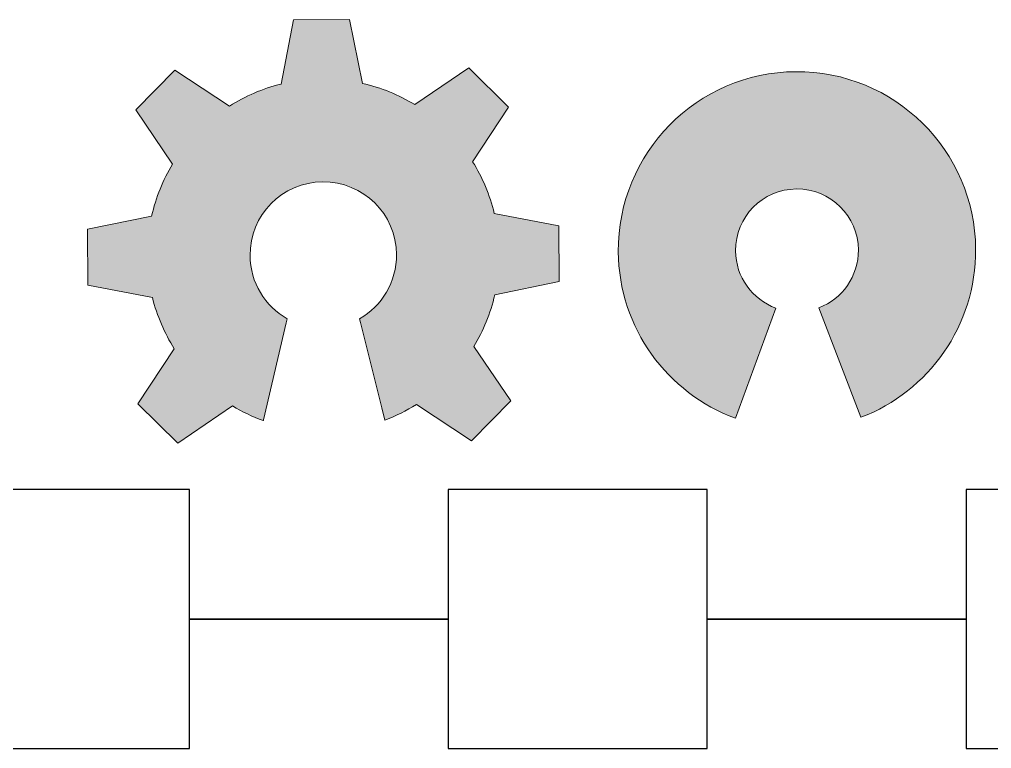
# Model space of a CAD drawing. Header units: inches. Extents: x -69 to 366, y -28 to 237.
# Drawn here: x 196.78 to 234.32, y 182.45 to 210.6 of the extents above; entities that cross this region are included whole.
import ezdxf

# ---------------------------------------------------------------- set-up
doc = ezdxf.new("R2010")
doc.units = ezdxf.units.IN
doc.header["$MEASUREMENT"] = 0
doc.layers.add('Corte Exterior', color=1, linetype='Continuous')
doc.layers.add('Graba Raster', color=2, linetype='Continuous')

msp = doc.modelspace()

# ---------------------------------------------------------------- hatches: boundary and pattern name
at = {"layer": 'Graba Raster', "true_color": 0x686868}
h = msp.add_hatch(color=251, dxfattribs=at)
h.dxf.hatch_style = 2
edge = h.paths.add_edge_path()
edge.add_spline(control_points=[(217.62, 200.476), (217.62, 200.476), (217.605, 202.635), (217.605, 202.635), (217.605, 202.635), (215.119, 203.108), (215.119, 203.108), (214.945, 203.825), (214.659, 204.498), (214.278, 205.105), (214.278, 205.105), (215.667, 207.212), (215.667, 207.212), (215.667, 207.212), (214.129, 208.728), (214.129, 208.728), (214.129, 208.728), (212.044, 207.311), (212.044, 207.311), (211.43, 207.685), (210.751, 207.963), (210.029, 208.128), (210.029, 208.128), (209.522, 210.595), (209.522, 210.595), (209.522, 210.595), (207.364, 210.579), (207.364, 210.579), (207.364, 210.579), (206.891, 208.103), (206.891, 208.103), (206.173, 207.927), (205.5, 207.637), (204.892, 207.254), (204.892, 207.254), (202.786, 208.642), (202.786, 208.642), (202.786, 208.642), (201.271, 207.104), (201.271, 207.104), (201.271, 207.104), (202.693, 205.012), (202.693, 205.012), (202.323, 204.399), (202.048, 203.725), (201.887, 203.008), (201.887, 203.008), (199.404, 202.497), (199.404, 202.497), (199.404, 202.497), (199.419, 200.338), (199.419, 200.338), (199.419, 200.338), (201.917, 199.862), (201.917, 199.862), (202.093, 199.153), (202.381, 198.488), (202.759, 197.887), (202.759, 197.887), (201.357, 195.76), (201.357, 195.76), (201.357, 195.76), (202.895, 194.244), (202.895, 194.244), (202.895, 194.244), (205.007, 195.68), (205.007, 195.68), (205.381, 195.453), (205.78, 195.262), (206.197, 195.11), (206.197, 195.11), (206.203, 195.133), (206.203, 195.133), (206.203, 195.133), (206.206, 195.144), (206.206, 195.144), (206.206, 195.144), (207.082, 198.887), (207.082, 198.887), (207.082, 198.887), (207.118, 199.042), (207.118, 199.042), (206.27, 199.525), (205.695, 200.434), (205.687, 201.481), (205.676, 203.043), (206.933, 204.318), (208.495, 204.329), (210.057, 204.34), (211.331, 203.083), (211.343, 201.522), (211.35, 200.463), (210.775, 199.537), (209.918, 199.045), (209.918, 199.045), (209.954, 198.897), (209.954, 198.897), (209.954, 198.897), (210.776, 195.601), (210.776, 195.601), (210.776, 195.601), (210.893, 195.132), (210.893, 195.132), (211.321, 195.292), (211.728, 195.494), (212.11, 195.733), (212.11, 195.733), (214.238, 194.331), (214.238, 194.331), (214.238, 194.331), (215.753, 195.868), (215.753, 195.868), (215.753, 195.868), (214.324, 197.972), (214.324, 197.972), (214.695, 198.58), (214.973, 199.251), (215.138, 199.964), (215.138, 199.964), (217.62, 200.476), (217.62, 200.476)], knot_values=[0, 0, 0, 0, 1, 1, 1, 2, 2, 2, 3, 3, 3, 4, 4, 4, 5, 5, 5, 6, 6, 6, 7, 7, 7, 8, 8, 8, 9, 9, 9, 10, 10, 10, 11, 11, 11, 12, 12, 12, 13, 13, 13, 14, 14, 14, 15, 15, 15, 16, 16, 16, 17, 17, 17, 18, 18, 18, 19, 19, 19, 20, 20, 20, 21, 21, 21, 22, 22, 22, 23, 23, 23, 24, 24, 24, 25, 25, 25, 26, 26, 26, 27, 27, 27, 28, 28, 28, 29, 29, 29, 30, 30, 30, 31, 31, 31, 32, 32, 32, 33, 33, 33, 34, 34, 34, 35, 35, 35, 36, 36, 36, 37, 37, 37, 38, 38, 38, 39, 39, 39, 40, 40, 40, 40], degree=3, periodic=1)
h = msp.add_hatch(color=251, dxfattribs=at)
h.dxf.hatch_style = 2
edge = h.paths.add_edge_path()
edge.add_spline(control_points=[(226.759, 208.579), (222.949, 208.552), (219.881, 205.441), (219.908, 201.631), (219.93, 198.674), (221.809, 196.165), (224.431, 195.202), (224.431, 195.202), (225.991, 199.453), (225.991, 199.453), (225.089, 199.784), (224.443, 200.647), (224.436, 201.663), (224.427, 202.973), (225.481, 204.043), (226.791, 204.051), (228.101, 204.061), (229.171, 203.006), (229.179, 201.697), (229.186, 200.681), (228.553, 199.809), (227.657, 199.465), (227.657, 199.465), (229.277, 195.237), (229.277, 195.237), (231.885, 196.236), (233.728, 198.771), (233.707, 201.729), (233.68, 205.539), (230.57, 208.607), (226.759, 208.579)], knot_values=[0, 0, 0, 0, 1, 1, 1, 2, 2, 2, 3, 3, 3, 4, 4, 4, 5, 5, 5, 6, 6, 6, 7, 7, 7, 8, 8, 8, 9, 9, 9, 10, 10, 10, 10], degree=3, periodic=1)

# ---------------------------------------------------------------- linework, layer by layer
at = {"layer": 'Corte Exterior', "color": 7, "lineweight": 30, "true_color": 0xffffff}
for points in [[(263.343, 192.451), (253.343, 192.451), (253.343, 187.451), (243.343, 187.451), (243.343, 192.451), (233.343, 192.451), (233.343, 187.451), (223.343, 187.451), (223.343, 192.451), (213.343, 192.451), (213.343, 187.451), (203.343, 187.451), (203.343, 192.451), (193.343, 192.451)], [(155.843, 187.451), (167.093, 187.451), (167.093, 182.451), (183.343, 182.451), (183.343, 187.451), (193.343, 187.451), (193.343, 182.451), (203.343, 182.451), (203.343, 187.451), (213.343, 187.451), (213.343, 182.451), (223.343, 182.451), (223.343, 187.451), (233.343, 187.451), (233.343, 182.451), (243.343, 182.451), (243.343, 187.451), (253.343, 187.451), (253.343, 182.451), (263.343, 182.451)]]:
    msp.add_lwpolyline(points, dxfattribs=at)
at = {"layer": 'Graba Raster', "lineweight": 0}
for points, knots in [([(217.62, 200.476), (217.62, 200.476), (217.605, 202.635), (217.605, 202.635), (217.605, 202.635), (215.119, 203.108), (215.119, 203.108), (214.945, 203.825), (214.659, 204.498), (214.278, 205.105), (214.278, 205.105), (215.667, 207.212), (215.667, 207.212), (215.667, 207.212), (214.129, 208.728), (214.129, 208.728), (214.129, 208.728), (212.044, 207.311), (212.044, 207.311), (211.43, 207.685), (210.751, 207.963), (210.029, 208.128), (210.029, 208.128), (209.522, 210.595), (209.522, 210.595), (209.522, 210.595), (207.364, 210.579), (207.364, 210.579), (207.364, 210.579), (206.891, 208.103), (206.891, 208.103), (206.173, 207.927), (205.5, 207.637), (204.892, 207.254), (204.892, 207.254), (202.786, 208.642), (202.786, 208.642), (202.786, 208.642), (201.271, 207.104), (201.271, 207.104), (201.271, 207.104), (202.693, 205.012), (202.693, 205.012), (202.323, 204.399), (202.048, 203.725), (201.887, 203.008), (201.887, 203.008), (199.404, 202.497), (199.404, 202.497), (199.404, 202.497), (199.419, 200.338), (199.419, 200.338), (199.419, 200.338), (201.917, 199.862), (201.917, 199.862), (202.093, 199.153), (202.381, 198.488), (202.759, 197.887), (202.759, 197.887), (201.357, 195.76), (201.357, 195.76), (201.357, 195.76), (202.895, 194.244), (202.895, 194.244), (202.895, 194.244), (205.007, 195.68), (205.007, 195.68), (205.381, 195.453), (205.78, 195.262), (206.197, 195.11), (206.197, 195.11), (206.203, 195.133), (206.203, 195.133), (206.203, 195.133), (206.206, 195.144), (206.206, 195.144), (206.206, 195.144), (207.082, 198.887), (207.082, 198.887), (207.082, 198.887), (207.118, 199.042), (207.118, 199.042), (206.27, 199.525), (205.695, 200.434), (205.687, 201.481), (205.676, 203.043), (206.933, 204.318), (208.495, 204.329), (210.057, 204.34), (211.331, 203.083), (211.343, 201.522), (211.35, 200.463), (210.775, 199.537), (209.918, 199.045), (209.918, 199.045), (209.954, 198.897), (209.954, 198.897), (209.954, 198.897), (210.776, 195.601), (210.776, 195.601), (210.776, 195.601), (210.893, 195.132), (210.893, 195.132), (211.321, 195.292), (211.728, 195.494), (212.11, 195.733), (212.11, 195.733), (214.238, 194.331), (214.238, 194.331), (214.238, 194.331), (215.753, 195.868), (215.753, 195.868), (215.753, 195.868), (214.324, 197.972), (214.324, 197.972), (214.695, 198.58), (214.973, 199.251), (215.138, 199.964), (215.138, 199.964), (217.62, 200.476), (217.62, 200.476)], [0, 0, 0, 0, 1, 1, 1, 2, 2, 2, 3, 3, 3, 4, 4, 4, 5, 5, 5, 6, 6, 6, 7, 7, 7, 8, 8, 8, 9, 9, 9, 10, 10, 10, 11, 11, 11, 12, 12, 12, 13, 13, 13, 14, 14, 14, 15, 15, 15, 16, 16, 16, 17, 17, 17, 18, 18, 18, 19, 19, 19, 20, 20, 20, 21, 21, 21, 22, 22, 22, 23, 23, 23, 24, 24, 24, 25, 25, 25, 26, 26, 26, 27, 27, 27, 28, 28, 28, 29, 29, 29, 30, 30, 30, 31, 31, 31, 32, 32, 32, 33, 33, 33, 34, 34, 34, 35, 35, 35, 36, 36, 36, 37, 37, 37, 38, 38, 38, 39, 39, 39, 40, 40, 40, 40]), ([(226.759, 208.579), (222.949, 208.552), (219.881, 205.441), (219.908, 201.631), (219.93, 198.674), (221.809, 196.165), (224.431, 195.202), (224.431, 195.202), (225.991, 199.453), (225.991, 199.453), (225.089, 199.784), (224.443, 200.647), (224.436, 201.663), (224.427, 202.973), (225.481, 204.043), (226.791, 204.051), (228.101, 204.061), (229.171, 203.006), (229.179, 201.697), (229.186, 200.681), (228.553, 199.809), (227.657, 199.465), (227.657, 199.465), (229.277, 195.237), (229.277, 195.237), (231.885, 196.236), (233.728, 198.771), (233.707, 201.729), (233.68, 205.539), (230.57, 208.607), (226.759, 208.579)], [0, 0, 0, 0, 1, 1, 1, 2, 2, 2, 3, 3, 3, 4, 4, 4, 5, 5, 5, 6, 6, 6, 7, 7, 7, 8, 8, 8, 9, 9, 9, 10, 10, 10, 10])]:
    msp.add_open_spline(points, degree=3, knots=knots, dxfattribs=at)

doc.saveas('drawing.dxf')
